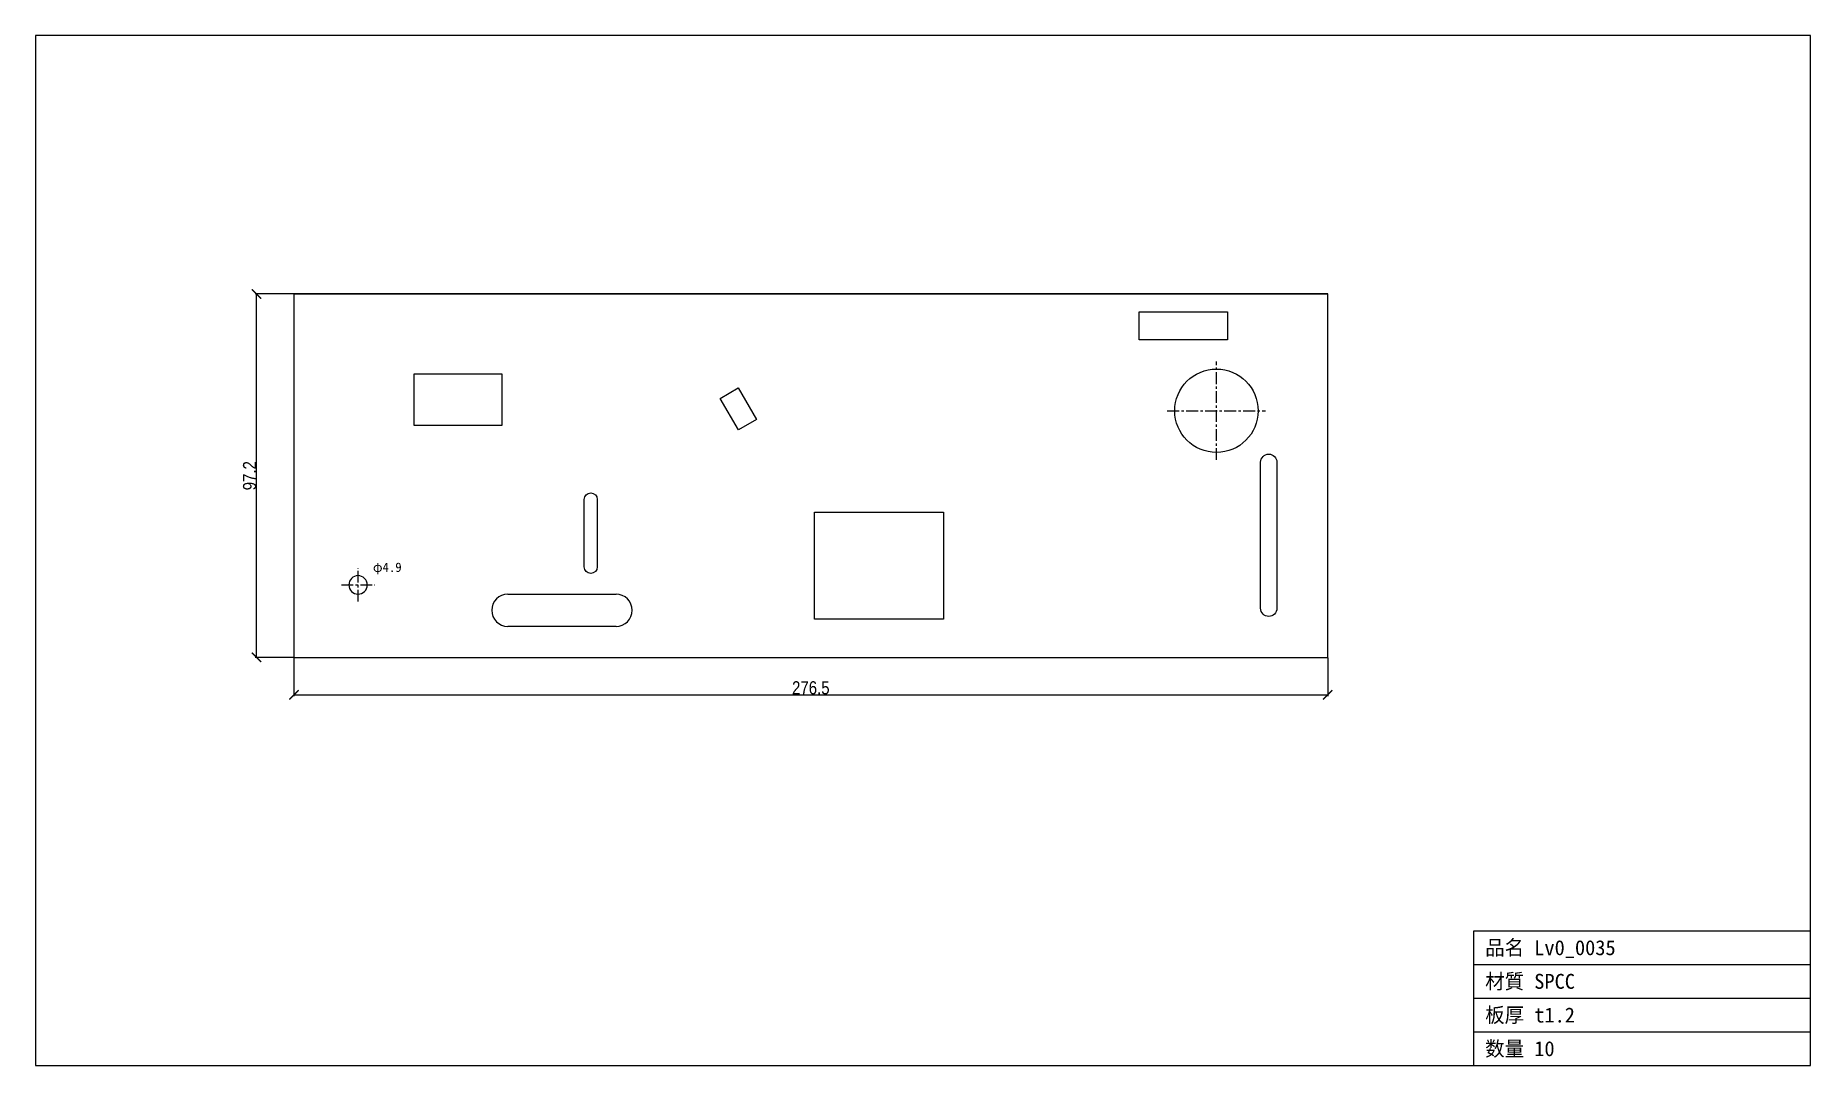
# Model space of a CAD drawing. Header units: millimetres. Extents: x -69 to 406, y -109 to 166.
import ezdxf

# ---------------------------------------------------------------- set-up
doc = ezdxf.new("R2010")
doc.units = ezdxf.units.MM
doc.linetypes.add('CENTER', pattern=[5.08, 3.175, -0.635, 0.635, -0.635])
doc.styles.add('OpenSansCondensed-Light', font='OpenSansCondensed-Light.ttf')
doc.dimstyles.new('EZDXF', dxfattribs={"dimtxt": 0.25, "dimasz": 0.175, "dimexe": 0.375, "dimexo": 0.125, "dimgap": 0.1, "dimtad": 1, "dimlfac": 100, "dimzin": 12, "dimdsep": 46, "dimtxsty": 'OpenSansCondensed-Light', "dimblk": 'ARCHTICK', "dimcen": 2.5, "dimazin": 3, "dimtfac": 0.5, "dimtmove": 2, "dimatfit": 3})

# ---------------------------------------------------------------- blocks, each defined once
blk = doc.blocks.new('_ARCHTICK')
at = {"color": 0, "linetype": 'BYBLOCK', "const_width": 0.15}
blk.add_lwpolyline([(-0.5, -0.5), (0.5, 0.5)], dxfattribs=at)

msp = doc.modelspace()

# ---------------------------------------------------------------- linework, layer by layer
at = {"color": 7, "linetype": 'CONTINUOUS'}
for p, q in [((405.6, 166.3), (-69.12, 166.3)), ((-69.12, 166.3), (-69.12, -109.12)), ((405.6, -109.12), (405.6, 166.3)), ((137.38, 97.18), (0, 97.18)), ((0, 97.18), (276.48, 97.18)), ((0, 97.18), (0, 0)), ((276.48, 97.18), (137.38, 97.18)), ((276.48, 0), (276.48, 97.18)), ((32.17, 70.92), (32.17, 75.82)), ((32.17, 75.82), (55.58, 75.82)), ((55.58, 75.82), (55.58, 61.99)), ((32.17, 70.88), (32.17, 70.92)), ((32.17, 66.21), (32.17, 70.88)), ((32.17, 61.99), (32.17, 66.21)), ((55.58, 61.99), (32.17, 61.99)), ((139.25, 10.24), (139.25, 38.87)), ((139.25, 38.87), (173.75, 38.87)), ((173.75, 38.87), (173.75, 10.24)), ((57.2, 16.91), (65.12, 16.91)), ((65.12, 16.91), (66.61, 16.91)), ((66.61, 16.91), (72.78, 16.91)), ((72.78, 16.91), (86.14, 16.91)), ((150.47, 10.24), (139.25, 10.24)), ((158.27, 10.24), (150.47, 10.24)), ((165.19, 10.24), (158.27, 10.24)), ((173.75, 10.24), (165.19, 10.24)), ((86.14, 8.29), (57.2, 8.29)), ((0, 0), (276.48, 0)), ((315.6, -109.12), (315.6, -73.12)), ((315.6, -73.12), (405.6, -73.12)), ((315.6, -82.12), (405.6, -82.12)), ((315.6, -91.12), (405.6, -91.12)), ((315.6, -100.12), (405.6, -100.12)), ((-69.12, -109.12), (405.6, -109.12))]:
    msp.add_line(p, q, dxfattribs=at)
at = {"color": 1, "linetype": 'CENTER'}
for p, q in [((246.73, 52.79), (246.73, 79.1)), ((233.57, 65.95), (259.88, 65.95)), ((17.15, 14.92), (17.15, 23.86)), ((12.68, 19.39), (21.62, 19.39))]:
    msp.add_line(p, q, dxfattribs=at)
at = {"color": 7, "linetype": 'CONTINUOUS'}
for points in [[(226.07, 84.9), (226.07, 92.42), (249.67, 92.42), (249.67, 84.9)], [(118.88, 60.83), (114, 69.27), (118.83, 72.06), (123.7, 63.61)]]:
    msp.add_lwpolyline(points, close=True, dxfattribs=at)
for points in [[(258.54, 13.14), (258.54, 52.18, -1), (262.88, 52.18), (262.88, 13.14, -1)], [(77.63, 24.21), (77.63, 42.22, -1), (81.12, 42.22), (81.12, 24.21, -1)]]:
    msp.add_lwpolyline(points, format="xyb", close=True, dxfattribs=at)
msp.add_circle((246.73, 65.95), 11.15, dxfattribs=at)
for centre, radius, start, end in [((17.15, 19.39), 2.47, 0, 180), ((17.15, 19.39), 2.47, 180, 0), ((57.2, 12.6), 4.31, 90, -90), ((86.14, 12.6), 4.31, -90, 90)]:
    msp.add_arc(centre, radius, start, end, dxfattribs=at)

# ---------------------------------------------------------------- texts
at = {"color": 2}
for s, height, p in [('φ4.9', 2.5, (21.12, 22.86)), ('品名 Lv0_0035', 4, (318.6, -79.62)), ('材質 SPCC', 4, (318.6, -88.62)), ('板厚 t1.2', 4, (318.6, -97.62)), ('数量 10', 4, (318.6, -106.62))]:
    msp.add_text(s, height=height, dxfattribs=at).set_placement(p)

# ---------------------------------------------------------------- dimensions: what is measured, and where the dimension line sits
at = {"color": 8}
msp.add_linear_dim(base=(-10, 0), p1=(0, 0), p2=(0, 97.18), angle=90, dimstyle='EZDXF', override={"dimtxt": 3.5, "dimasz": 2.5, "dimdec": 1, "dimlfac": 1}, dxfattribs=at).render()
msp.add_linear_dim(base=(0, -10), p1=(0, 0), p2=(276.48, 0), dimstyle='EZDXF', override={"dimtxt": 3.5, "dimasz": 2.5, "dimdec": 1, "dimlfac": 1}, dxfattribs=at).render()

doc.saveas('drawing.dxf')
